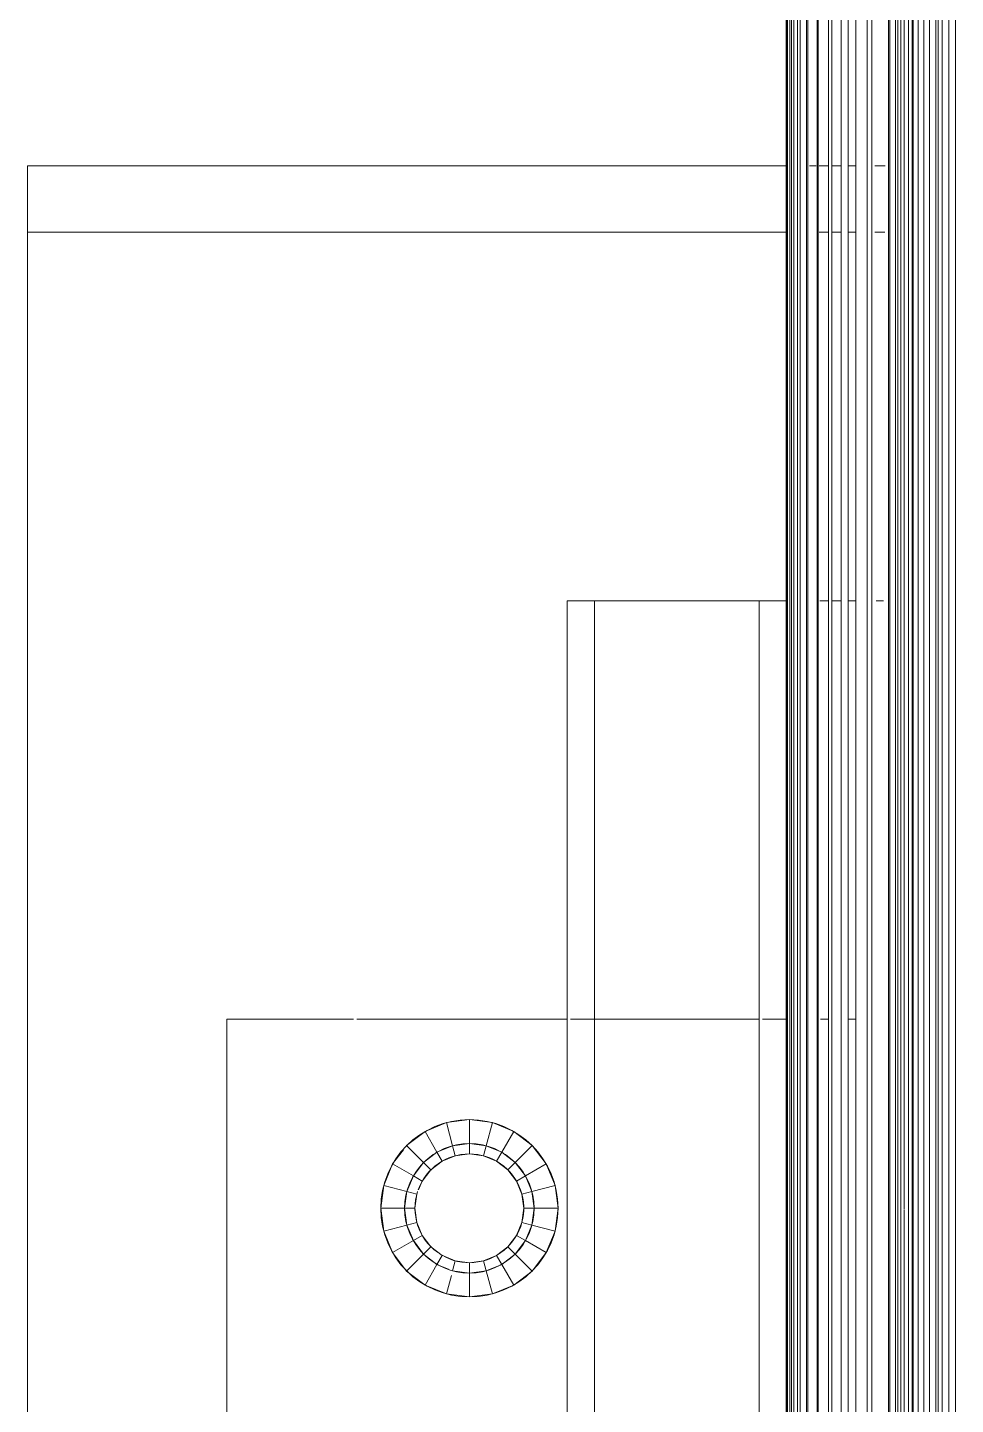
# Model space of a CAD drawing. Header units: millimetres. Extents: x -21051 to 202668, y -15646 to 13691.
# Drawn here: x -6299.7 to -6142.8, y 3683.3 to 3916.2 of the extents above; entities that cross this region are included whole.
import ezdxf

# ---------------------------------------------------------------- set-up
doc = ezdxf.new("R2010")
doc.units = ezdxf.units.MM
doc.layers.add('G-IMPT', color=8, linetype='Continuous', lineweight=5)
doc.layers.add('I-FURN', color=30, linetype='Continuous', lineweight=5)
doc.layers.get('0').off()
doc.layers.get('I-FURN').off()

# ---------------------------------------------------------------- blocks, each defined once
blk = doc.blocks.new('Sony_TV_Stand_7519 - Eileen_TV_Stand_Tall_dwg-860999-00_Ground floor')
at = {"layer": 'G-IMPT'}
for p, q in [((0, 129.31), (0, 215)), ((0, 215), (472.5, 215)), ((0, 129.31), (0, 215)), ((0, 215), (472.5, 215)), ((0, 215), (0, 129.31)), ((0, 215), (472.5, 215)), ((7.5, 129.31), (7.5, 215)), ((7.5, 215), (465, 215)), ((7.5, 215), (465, 215)), ((7.5, 215), (7.5, 129.31)), ((7.5, 215), (465, 215)), ((7.5, 215), (7.5, 129.31)), ((465, 215), (7.5, 215)), ((7.5, 215), (7.5, 129.31)), ((7.5, 215), (7.5, 129.31)), ((7.5, 215), (465, 215)), ((7.5, 215), (7.5, 129.31)), ((465, 215), (7.5, 215)), ((7.5, 215), (7.5, 129.31)), ((465, 215), (7.5, 215)), ((7.5, 129.31), (7.5, 215)), ((7.5, 215), (465, 215)), ((7.5, 215), (7.5, 129.31)), ((7.5, 129.31), (7.5, 215)), ((7.5, 215), (465, 215)), ((7.5, 215), (465, 215)), ((7.5, 215), (7.5, 129.31)), ((7.5, 129.31), (7.5, 215)), ((465, 215), (7.5, 215)), ((7.5, 215), (465, 215)), ((0, 126.07), (0, 126.85)), ((0, 126.07), (0, 126.85)), ((0, 126.85), (0, 126.07)), ((0, 126.07), (0, 126.85)), ((0, 124.7), (0, 125.76)), ((0, 124.7), (0, 125.76)), ((0, 125.76), (0, 124.7)), ((0, 124.7), (0, 125.76)), ((0, 123.25), (0, 124.3)), ((0, 123.25), (0, 124.3)), ((0, 124.3), (0, 123.25)), ((0, 123.25), (0, 124.3)), ((7.5, 124.7), (7.5, 125.74)), ((7.5, 125.74), (7.5, 124.7)), ((7.5, 125.74), (7.5, 124.7)), ((7.5, 125.74), (7.5, 124.7)), ((7.5, 125.74), (7.5, 124.7)), ((7.5, 125.74), (7.5, 124.7)), ((7.5, 125.74), (7.5, 124.7)), ((7.5, 124.7), (7.5, 125.74)), ((7.5, 125.74), (7.5, 124.7)), ((7.5, 124.7), (7.5, 125.74)), ((7.5, 125.74), (7.5, 124.7)), ((7.5, 124.7), (7.5, 125.74)), ((7.5, 123.25), (7.5, 124.3)), ((7.5, 124.3), (7.5, 123.25)), ((7.5, 124.3), (7.5, 123.25)), ((7.5, 124.3), (7.5, 123.25)), ((7.5, 124.3), (7.5, 123.25)), ((7.5, 124.3), (7.5, 123.25)), ((7.5, 124.3), (7.5, 123.25)), ((7.5, 123.25), (7.5, 124.3)), ((7.5, 124.3), (7.5, 123.25)), ((7.5, 123.25), (7.5, 124.3)), ((7.5, 124.3), (7.5, 123.25)), ((7.5, 123.25), (7.5, 124.3)), ((0, 121.61), (0, 122.46)), ((0, 121.61), (0, 122.46)), ((0, 122.46), (0, 121.61)), ((0, 121.61), (0, 122.46)), ((7.5, 121.61), (7.5, 122.46)), ((7.5, 122.46), (7.5, 121.61)), ((7.5, 122.46), (7.5, 121.61)), ((7.5, 122.46), (7.5, 121.61)), ((7.5, 122.46), (7.5, 121.61)), ((7.5, 122.46), (7.5, 121.61)), ((7.5, 122.46), (7.5, 121.61)), ((7.5, 121.61), (7.5, 122.46)), ((7.5, 122.46), (7.5, 121.61)), ((7.5, 121.61), (7.5, 122.46)), ((7.5, 122.46), (7.5, 121.61)), ((7.5, 121.61), (7.5, 122.46)), ((0, 118.31), (0, 119.47)), ((0, 118.31), (0, 119.47)), ((0, 119.47), (0, 118.31)), ((0, 118.31), (0, 119.47)), ((7.5, 118.33), (7.5, 119.45)), ((7.5, 119.45), (7.5, 118.33)), ((7.5, 119.45), (7.5, 118.33)), ((7.5, 119.45), (7.5, 118.33)), ((7.5, 119.45), (7.5, 118.33)), ((7.5, 119.45), (7.5, 118.33)), ((7.5, 119.45), (7.5, 118.33)), ((7.5, 118.33), (7.5, 119.45)), ((7.5, 119.45), (7.5, 118.33)), ((7.5, 118.33), (7.5, 119.45)), ((7.5, 119.45), (7.5, 118.33)), ((7.5, 118.33), (7.5, 119.45))]:
    blk.add_line(p, q, dxfattribs=at)
at = {"layer": 'G-IMPT', "flags": 128}
blk.add_lwpolyline([(0, 129.31), (0, 215), (472.5, 215)], dxfattribs=at)
blk = doc.blocks.new('Sony_TV_Stand_7519 - Sony_TV_Stand_7519-1172076-00_Ground floor')
at = {"layer": 'G-IMPT'}
for p, q in [((516.1, -41.8), (-516.1, -41.8)), ((-516.1, -41.8), (516.1, -41.8)), ((516.1, -42.92), (-516.1, -42.92)), ((-516.1, -42.92), (516.1, -42.92)), ((516.1, -44.03), (-516.1, -44.03)), ((-516.1, -44.03), (516.1, -44.03)), ((516.1, -44.73), (-516.1, -44.73)), ((516.1, -44.73), (-516.1, -44.73)), ((516.1, -45.11), (-516.1, -45.11)), ((-516.1, -45.11), (516.1, -45.11)), ((516.1, -46.16), (-516.1, -46.16)), ((-516.1, -46.16), (516.1, -46.16)), ((516.1, -47.15), (-516.1, -47.15)), ((-516.1, -47.15), (516.1, -47.15)), ((516.1, -48.09), (-516.1, -48.09)), ((-516.1, -48.09), (516.1, -48.09)), ((516.1, -48.96), (-516.1, -48.96)), ((-516.1, -48.96), (516.1, -48.96)), ((516.1, -49.13), (-516.1, -49.13)), ((516.1, -49.13), (-516.1, -49.13)), ((516.1, -49.75), (-516.1, -49.75)), ((-516.1, -49.75), (516.1, -49.75)), ((-177.81, -50.44), (-516.1, -50.44)), ((-516.1, -50.44), (-177.81, -50.44)), ((516.1, -51.04), (-516.1, -51.04)), ((-516.1, -51.04), (516.1, -51.04)), ((516.1, -50.44), (-177.69, -50.44)), ((-177.68, -50.44), (516.1, -50.44)), ((104.84, -51.54), (-516.1, -51.54)), ((-516.1, -51.54), (104.84, -51.54)), ((516.1, -51.93), (-516.1, -51.93)), ((-516.1, -51.93), (516.1, -51.93)), ((516.1, -52.9), (-516.1, -52.9)), ((516.1, -52.9), (-516.1, -52.9)), ((516.1, -53.13), (-516.1, -53.13)), ((516.1, -53.13), (-516.1, -53.13)), ((-280.79, -53.95), (-280.79, -55.23)), ((-280.79, -55.23), (-280.79, -53.95)), ((-280.79, -53.95), (-280.79, -55.23)), ((-280.79, -55.23), (-280.79, -53.95)), ((516.1, -55.91), (-516.1, -55.91)), ((516.1, -55.91), (-516.1, -55.91)), ((516.1, -56.73), (-516.1, -56.73)), ((516.1, -56.73), (-516.1, -56.73)), ((104.84, -58.65), (-516.1, -58.65)), ((104.84, -58.65), (-516.1, -58.65)), ((516.1, -59.92), (-516.1, -59.92)), ((516.1, -59.92), (-516.1, -59.92)), ((-280.79, -58.65), (-280.79, -59.92)), ((-280.79, -59.92), (-280.79, -58.65)), ((-280.79, -58.65), (-280.79, -59.92)), ((-280.79, -59.92), (-280.79, -58.65)), ((-210, -58.65), (-210, -59.92)), ((-210, -59.92), (-210, -58.65)), ((-210, -59.92), (-210, -58.65)), ((-210, -59.92), (-210, -58.65)), ((516.1, -61.1), (-516.1, -61.1)), ((516.1, -61.1), (-516.1, -61.1)), ((516.1, -62.69), (-516.1, -62.69)), ((516.1, -62.69), (-516.1, -62.69)), ((-280.79, -61.1), (-280.79, -62.69)), ((-280.79, -62.69), (-280.79, -61.1)), ((-280.79, -61.1), (-280.79, -62.69)), ((-280.79, -62.69), (-280.79, -61.1)), ((516.1, -63.28), (-516.1, -63.28)), ((516.1, -63.28), (-516.1, -63.28)), ((516.1, -65.04), (-516.1, -65.04)), ((516.1, -65.04), (-516.1, -65.04)), ((516.1, -65.16), (-516.1, -65.16)), ((516.1, -65.16), (-516.1, -65.16)), ((-280.79, -63.28), (-280.79, -64.73)), ((-280.79, -64.73), (-280.79, -63.28)), ((-280.79, -63.28), (-280.79, -64.73)), ((-280.79, -64.73), (-280.79, -63.28)), ((-210, -63.39), (-210, -64.6)), ((-210, -64.6), (-210, -63.39)), ((-210, -64.6), (-210, -63.39)), ((-210, -64.6), (-210, -63.39)), ((516.1, -66.76), (-516.1, -66.76)), ((516.1, -66.76), (-516.1, -66.76)), ((516.1, -66.97), (-516.1, -66.97)), ((516.1, -66.97), (-516.1, -66.97)), ((516.1, -68.08), (-516.1, -68.08)), ((516.1, -68.08), (-516.1, -68.08)), ((516.1, -68.48), (-516.1, -68.48)), ((516.1, -68.48), (-516.1, -68.48)), ((516.1, -69.1), (-516.1, -69.1)), ((516.1, -69.1), (-516.1, -69.1)), ((516.1, -69.55), (-516.1, -69.55)), ((516.1, -69.55), (-516.1, -69.55)), ((516.1, -69.83), (-516.1, -69.83)), ((516.1, -69.83), (-516.1, -69.83)), ((516.1, -70.2), (-516.1, -70.2)), ((516.1, -70.2), (-516.1, -70.2)), ((516.1, -70.27), (-516.1, -70.27)), ((516.1, -70.27), (-516.1, -70.27)), ((-280.79, -70.42), (-516.1, -70.42)), ((516.1, -70.42), (-516.1, -70.42)), ((-280.79, -70.42), (-516.1, -70.42)), ((-516.1, -70.42), (516.1, -70.42)), ((-280.79, -70.42), (280.79, -70.42)), ((-280.79, -70.42), (280.79, -70.42)), ((-280.79, -102.86), (-280.79, -70.42)), ((-280.79, -75.01), (-280.79, -70.42)), ((-280.79, -70.42), (280.79, -70.42)), ((280.79, -70.42), (-280.79, -70.42)), ((280.79, -70.42), (-280.79, -70.42)), ((-280.79, -75.01), (-280.79, -70.42)), ((280.79, -70.42), (-280.79, -70.42)), ((280.79, -70.42), (-280.79, -70.42)), ((280.79, -70.42), (-280.79, -70.42)), ((-280.79, -70.42), (-280.79, -75.01)), ((-210, -70.42), (-210, -74.43)), ((-210, -74.43), (-210, -70.42)), ((-210, -74.43), (-210, -70.42)), ((-210, -74.43), (-210, -70.42)), ((-280.79, -75.01), (280.79, -75.01)), ((-280.79, -107.49), (-280.79, -75.01)), ((-280.79, -75.01), (280.79, -75.01)), ((-280.79, -107.49), (-280.79, -75.01)), ((-280.79, -75.01), (280.79, -75.01)), ((-210, -75.01), (-210, -106.9)), ((-210, -106.9), (-210, -75.01)), ((-210, -106.9), (-210, -75.01)), ((-210, -106.9), (-210, -75.01)), ((-280.79, -107.49), (-280.79, -102.86)), ((280.79, -102.86), (-280.79, -102.86)), ((-280.79, -107.49), (280.79, -107.49)), ((-280.79, -107.49), (280.79, -107.49)), ((-280.79, -107.49), (280.79, -107.49)), ((-210, -107.49), (-210, -143.02)), ((-210, -143.02), (-210, -107.49)), ((-210, -143.02), (-210, -107.49)), ((-210, -143.02), (-210, -107.49)), ((-181.88, -109.51), (-178, -109)), ((-178, -109), (-174.12, -109.51)), ((-178, -109), (-178, -113.05)), ((-188.61, -113.39), (-185.5, -111.01)), ((-185.5, -111.01), (-181.88, -109.51)), ((-185.5, -111.01), (-183.48, -114.52)), ((-181.88, -109.51), (-180.83, -113.42)), ((-174.12, -109.51), (-175.17, -113.42)), ((-174.12, -109.51), (-170.5, -111.01)), ((-170.5, -111.01), (-172.53, -114.52)), ((-170.5, -111.01), (-167.39, -113.39)), ((-190.99, -116.5), (-188.61, -113.39)), ((-188.61, -113.39), (-185.74, -116.26)), ((-183.48, -114.52), (-180.83, -113.42)), ((-180.83, -113.42), (-178, -113.05)), ((-180.83, -113.42), (-180.38, -115.12)), ((-175.17, -113.42), (-178, -113.05)), ((-178, -113.05), (-178, -114.8)), ((-175.17, -113.42), (-175.62, -115.12)), ((-172.53, -114.52), (-175.17, -113.42)), ((-167.39, -113.39), (-170.26, -116.26)), ((-167.39, -113.39), (-165.01, -116.5)), ((-187.48, -118.53), (-185.74, -116.26)), ((-183.48, -114.52), (-185.74, -116.26)), ((-184.5, -117.5), (-185.74, -116.26)), ((-184.5, -117.5), (-182.6, -116.03)), ((-184.5, -117.5), (-182.6, -116.03)), ((-182.6, -116.03), (-184.5, -117.5)), ((-183.48, -114.52), (-182.6, -116.03)), ((-182.6, -116.03), (-180.38, -115.12)), ((-182.6, -116.03), (-180.38, -115.12)), ((-182.6, -116.03), (-180.38, -115.12)), ((-178, -114.8), (-180.38, -115.12)), ((-180.38, -115.12), (-178, -114.8)), ((-180.38, -115.12), (-178, -114.8)), ((-175.62, -115.12), (-178, -114.8)), ((-178, -114.8), (-175.62, -115.12)), ((-175.62, -115.12), (-178, -114.8)), ((-175.62, -115.12), (-173.4, -116.03)), ((-175.62, -115.12), (-173.4, -116.03)), ((-173.4, -116.03), (-175.62, -115.12)), ((-172.53, -114.52), (-173.4, -116.03)), ((-171.5, -117.5), (-173.4, -116.03)), ((-173.4, -116.03), (-171.5, -117.5)), ((-173.4, -116.03), (-171.5, -117.5)), ((-172.53, -114.52), (-170.26, -116.26)), ((-170.26, -116.26), (-171.5, -117.5)), ((-170.26, -116.26), (-168.52, -118.53)), ((-192.49, -120.12), (-190.99, -116.5)), ((-190.99, -116.5), (-187.48, -118.53)), ((-187.48, -118.53), (-188.58, -121.17)), ((-187.48, -118.53), (-185.97, -119.4)), ((-185.97, -119.4), (-184.5, -117.5)), ((-184.5, -117.5), (-185.97, -119.4)), ((-185.97, -119.4), (-184.5, -117.5)), ((-171.5, -117.5), (-170.03, -119.4)), ((-171.5, -117.5), (-170.03, -119.4)), ((-170.03, -119.4), (-171.5, -117.5)), ((-170.03, -119.4), (-168.52, -118.53)), ((-165.01, -116.5), (-168.52, -118.53)), ((-167.42, -121.17), (-168.52, -118.53)), ((-165.01, -116.5), (-163.51, -120.12)), ((-193, -124), (-192.49, -120.12)), ((-192.49, -120.12), (-188.58, -121.17)), ((-186.88, -121.62), (-185.97, -119.4)), ((-186.88, -121.62), (-185.97, -119.4)), ((-186.88, -121.62), (-185.97, -119.4)), ((-169.12, -121.62), (-170.03, -119.4)), ((-169.12, -121.62), (-170.03, -119.4)), ((-169.12, -121.62), (-170.03, -119.4)), ((-163.51, -120.12), (-167.42, -121.17)), ((-163.51, -120.12), (-163, -124)), ((-188.58, -121.17), (-188.95, -124)), ((-186.88, -121.62), (-188.58, -121.17)), ((-187.2, -124), (-186.88, -121.62)), ((-186.88, -121.62), (-187.2, -124)), ((-186.88, -121.62), (-187.2, -124)), ((-167.42, -121.17), (-169.12, -121.62)), ((-169.12, -121.62), (-168.8, -124)), ((-168.8, -124), (-169.12, -121.62)), ((-168.8, -124), (-169.12, -121.62)), ((-167.42, -121.17), (-167.05, -124)), ((-193, -124), (-192.49, -127.88)), ((-193, -124), (-188.95, -124)), ((-188.95, -124), (-188.58, -126.83)), ((-188.95, -124), (-187.2, -124)), ((-187.2, -124), (-186.88, -126.38)), ((-187.2, -124), (-186.88, -126.38)), ((-186.88, -126.38), (-187.2, -124)), ((-168.8, -124), (-169.12, -126.38)), ((-168.8, -124), (-169.12, -126.38)), ((-168.8, -124), (-169.12, -126.38)), ((-168.8, -124), (-167.05, -124)), ((-167.05, -124), (-167.42, -126.83)), ((-163, -124), (-167.05, -124)), ((-163.51, -127.88), (-163, -124)), ((-192.49, -127.88), (-188.58, -126.83)), ((-192.49, -127.88), (-190.99, -131.5)), ((-188.58, -126.83), (-186.88, -126.38)), ((-187.48, -129.48), (-188.58, -126.83)), ((-185.97, -128.6), (-186.88, -126.38)), ((-186.88, -126.38), (-185.97, -128.6)), ((-185.97, -128.6), (-186.88, -126.38)), ((-169.91, -128.29), (-169.12, -126.38)), ((-169.91, -128.29), (-169.12, -126.38)), ((-169.12, -126.38), (-169.91, -128.29)), ((-169.12, -126.38), (-167.42, -126.83)), ((-167.42, -126.83), (-169.12, -126.38)), ((-168.52, -129.48), (-167.67, -127.44)), ((-163.51, -127.88), (-166.64, -127.04)), ((-163.51, -127.88), (-166.64, -127.04)), ((-165.01, -131.5), (-163.51, -127.88)), ((-190.99, -131.5), (-187.48, -129.48)), ((-185.97, -128.6), (-187.48, -129.48)), ((-185.74, -131.74), (-187.48, -129.48)), ((-185.97, -128.6), (-184.5, -130.5)), ((-185.97, -128.6), (-184.5, -130.5)), ((-184.5, -130.5), (-185.97, -128.6)), ((-171.5, -130.5), (-170.03, -128.6)), ((-171.5, -130.5), (-170.03, -128.6)), ((-171.5, -130.5), (-170.03, -128.6)), ((-168.52, -129.48), (-170.26, -131.74)), ((-168.52, -129.48), (-170.03, -128.6)), ((-165.01, -131.5), (-168.52, -129.48)), ((-190.99, -131.5), (-188.61, -134.61)), ((-188.61, -134.61), (-185.74, -131.74)), ((-184.5, -130.5), (-185.74, -131.74)), ((-183.49, -133.48), (-185.74, -131.74)), ((-184.5, -130.5), (-182.6, -131.97)), ((-184.5, -130.5), (-182.6, -131.97)), ((-184.5, -130.5), (-182.6, -131.97)), ((-183.47, -133.47), (-182.6, -131.97)), ((-183.47, -133.47), (-182.6, -131.97)), ((-182.6, -131.97), (-181.13, -132.58)), ((-182.6, -131.97), (-181.13, -132.58)), ((-182.6, -131.97), (-181.13, -132.58)), ((-173.4, -131.97), (-175.62, -132.88)), ((-173.4, -131.97), (-175.62, -132.88)), ((-175.62, -132.88), (-173.4, -131.97)), ((-173.4, -131.97), (-171.5, -130.5)), ((-171.5, -130.5), (-173.4, -131.97)), ((-171.5, -130.5), (-173.4, -131.97)), ((-172.53, -133.48), (-173.4, -131.97)), ((-170.26, -131.74), (-172.53, -133.48)), ((-170.26, -131.74), (-171.5, -130.5)), ((-167.39, -134.61), (-170.26, -131.74)), ((-167.39, -134.61), (-165.01, -131.5)), ((-185.5, -136.99), (-183.48, -133.48)), ((-185.5, -136.99), (-183.48, -133.48)), ((-183.48, -133.48), (-180.83, -134.58)), ((-181.88, -138.49), (-180.83, -134.58)), ((-180.83, -134.58), (-180.38, -132.88)), ((-180.83, -134.58), (-178, -134.95)), ((-178, -133.2), (-180.38, -132.88)), ((-178, -133.2), (-180.38, -132.88)), ((-178, -133.2), (-180.38, -132.88)), ((-178, -133.2), (-175.62, -132.88)), ((-175.62, -132.88), (-178, -133.2)), ((-178, -133.2), (-175.62, -132.88)), ((-178, -134.95), (-178, -133.2)), ((-178, -134.95), (-175.17, -134.58)), ((-178, -139), (-178, -134.95)), ((-175.17, -134.58), (-175.62, -132.88)), ((-175.17, -134.58), (-172.53, -133.48)), ((-174.12, -138.49), (-175.17, -134.58)), ((-170.5, -136.99), (-172.53, -133.48)), ((-170.5, -136.99), (-167.39, -134.61)), ((-187.89, -135.16), (-185.5, -136.99)), ((-185.5, -136.99), (-181.88, -138.49)), ((-174.12, -138.49), (-170.5, -136.99)), ((-181.88, -138.49), (-178, -139)), ((-178, -139), (-174.12, -138.49)), ((-210, -143.6), (-210, -165)), ((-210, -165), (-210, -143.6)), ((-210, -165), (-210, -143.6)), ((-210, -165), (210, -165)), ((-210, -165), (210, -165)), ((210, -165), (-210, -165))]:
    blk.add_line(p, q, dxfattribs=at)
at = {"layer": 'G-IMPT', "flags": 128}
for points in [[(-280.79, -102.86), (-280.79, -107.49), (280.79, -107.49), (280.79, -102.86), (-280.79, -102.86), (-280.79, -70.42)], [(-178, -109), (-178, -113.05), (-178, -114.8)], [(-185.5, -111.01), (-183.48, -114.52), (-182.6, -116.03)], [(-181.88, -109.51), (-180.83, -113.42), (-180.38, -115.12)], [(-174.12, -109.51), (-175.17, -113.42), (-175.62, -115.12)], [(-170.5, -111.01), (-172.53, -114.52), (-173.4, -116.03)], [(-188.61, -113.39), (-185.74, -116.26), (-184.5, -117.5)], [(-167.39, -113.39), (-170.26, -116.26), (-171.5, -117.5)], [(-190.99, -116.5), (-187.48, -118.53), (-185.97, -119.4)], [(-165.01, -116.5), (-168.52, -118.53), (-170.03, -119.4)], [(-192.49, -120.12), (-188.58, -121.17), (-186.88, -121.62)], [(-163.51, -120.12), (-167.42, -121.17), (-169.12, -121.62)], [(-193, -124), (-188.95, -124), (-187.2, -124)], [(-163, -124), (-167.05, -124), (-168.8, -124)], [(-192.49, -127.88), (-188.58, -126.83), (-186.88, -126.38)], [(-190.99, -131.5), (-187.48, -129.48), (-185.97, -128.6)], [(-165.01, -131.5), (-168.52, -129.48), (-170.03, -128.6)], [(-188.61, -134.61), (-185.74, -131.74), (-184.5, -130.5)], [(-170.5, -136.99), (-172.53, -133.48), (-173.4, -131.97)], [(-167.39, -134.61), (-170.26, -131.74), (-171.5, -130.5)], [(-181.88, -138.49), (-180.83, -134.58), (-180.38, -132.88)], [(-178, -139), (-178, -134.95), (-178, -133.2)], [(-174.12, -138.49), (-175.17, -134.58), (-175.62, -132.88)], [(210, -165), (-210, -165), (-210, -143.6)]]:
    blk.add_lwpolyline(points, dxfattribs=at)
at = {"layer": 'G-IMPT'}
for radius in [15, 10.95]:
    blk.add_circle((-178, -124), radius, dxfattribs=at)
for start, end in [(329.7762, 180), (329.7762, 180), (180, 250.1842), (180, 250.1842), (252, 324), (252, 324)]:
    blk.add_arc((-178, -124), 9.2, start, end, dxfattribs=at)
at = {"extrusion": (0, 0, -1), "xscale": 1.5, "yscale": 1.5, "zscale": -1.5, "rotation": 180}
blk.add_blockref('Sony_TV_Stand_7519 - Eileen_TV_Stand_Tall_dwg-860999-00_Ground floor', (354.38, 123.77), dxfattribs=at)

msp = doc.modelspace()

# ---------------------------------------------------------------- block references
at = {"layer": 'I-FURN', "color": 10, "rotation": 269.9999999999999}
msp.add_blockref('Sony_TV_Stand_7519 - Sony_TV_Stand_7519-1172076-00_Ground floor', (-6100.98, 3538.47), dxfattribs=at)

doc.saveas('drawing.dxf')
